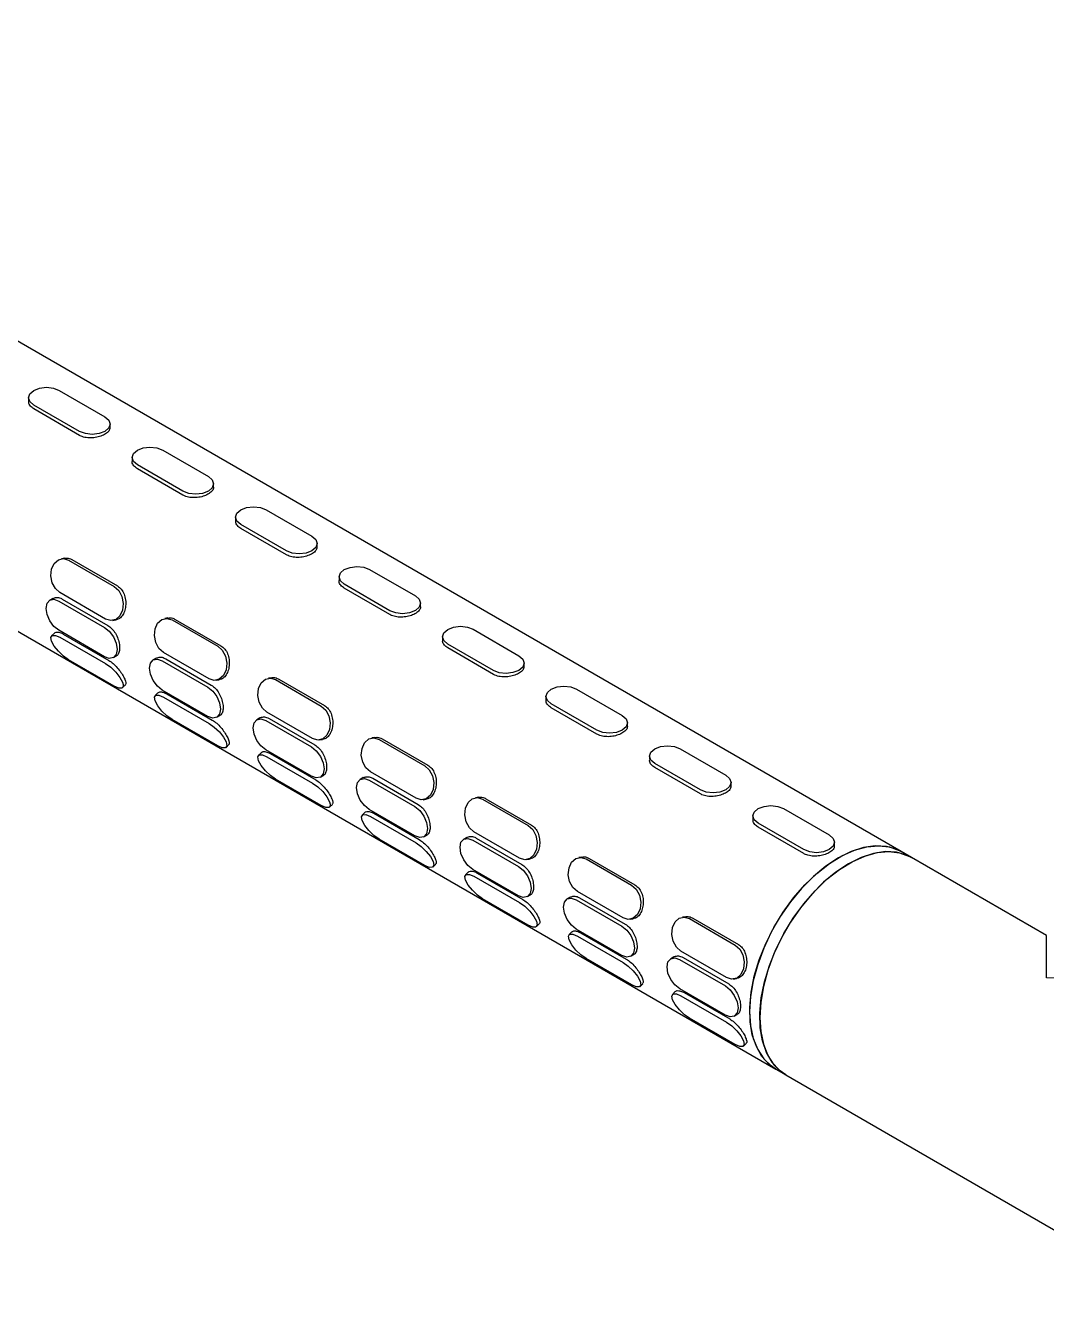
# Model space of a CAD drawing. Extents: x 0 to 2170, y 0 to 1590.
# Drawn here: x 1480.2 to 1622.5, y 673 to 851.1 of the extents above; entities that cross this region are included whole.
import ezdxf

# ---------------------------------------------------------------- set-up
doc = ezdxf.new("R2010")
doc.units = 0
doc.header["$LTSCALE"] = 10
doc.header["$MEASUREMENT"] = 0
doc.layers.get('0').update_dxf_attribs({"linetype": 'CONTINUOUS'})

msp = doc.modelspace()

# ---------------------------------------------------------------- linework, layer by layer
at = {"color": 7, "linetype": 'Continuous', "lineweight": 25}
for p, q in [((1602.28, 736.01), (1402.87, 851.12)), ((1385.37, 820.81), (1584.78, 705.69)), ((1484.91, 800.28), (1491.27, 796.61)), ((1480.64, 799.26), (1480.64, 798.78)), ((1487.74, 794.57), (1481.37, 798.24)), ((1487.74, 794.01), (1481.37, 797.69)), ((1492, 795.11), (1492, 795.59)), ((1495.06, 790.93), (1495.06, 790.45)), ((1499.33, 791.96), (1505.7, 788.28)), ((1502.16, 786.24), (1495.8, 789.91)), ((1502.16, 785.68), (1495.8, 789.36)), ((1506.43, 786.78), (1506.43, 787.26)), ((1513.76, 783.63), (1520.12, 779.96)), ((1509.49, 782.61), (1509.49, 782.12)), ((1516.59, 777.91), (1510.22, 781.59)), ((1516.59, 777.36), (1510.22, 781.03)), ((1520.85, 778.45), (1520.85, 778.94)), ((1485.64, 776.89), (1485.22, 776.82)), ((1486.21, 776.62), (1492.58, 772.95)), ((1486.67, 776.69), (1493.03, 773.02)), ((1528.18, 775.3), (1534.55, 771.63)), ((1523.91, 774.28), (1523.91, 773.8)), ((1531.01, 769.58), (1524.65, 773.26)), ((1484.01, 771.29), (1483.59, 771.05)), ((1491.37, 768.41), (1485.01, 772.09)), ((1485.33, 771.2), (1491.69, 767.53)), ((1531.01, 769.03), (1524.65, 772.7)), ((1484.84, 770.92), (1491.21, 767.25)), ((1535.28, 770.13), (1535.28, 770.61)), ((1492.36, 768.21), (1492.78, 768.28)), ((1500.06, 768.56), (1499.65, 768.5)), ((1500.64, 768.29), (1507, 764.62)), ((1501.09, 768.36), (1507.45, 764.69)), ((1484.23, 766.45), (1483.85, 766.07)), ((1491.21, 763.17), (1484.85, 766.84)), ((1485.01, 765.87), (1491.37, 762.2)), ((1485.46, 766.32), (1491.83, 762.65)), ((1538.34, 765.95), (1538.34, 765.47)), ((1542.61, 766.98), (1548.97, 763.3)), ((1545.44, 761.26), (1539.07, 764.93)), ((1545.44, 760.7), (1539.07, 764.38)), ((1492.59, 759.06), (1486.22, 762.74)), ((1492.46, 763.05), (1492.88, 763.29)), ((1498.44, 762.96), (1498.02, 762.72)), ((1499.27, 762.6), (1505.63, 758.92)), ((1505.8, 760.08), (1499.43, 763.76)), ((1499.75, 762.88), (1506.11, 759.2)), ((1549.7, 761.8), (1549.7, 762.28)), ((1493.75, 758.86), (1494.13, 759.24)), ((1506.79, 759.88), (1507.21, 759.95)), ((1514.49, 760.23), (1514.07, 760.17)), ((1515.06, 759.97), (1521.43, 756.29)), ((1515.52, 760.04), (1521.88, 756.36)), ((1557.03, 758.65), (1563.4, 754.97)), ((1498.65, 758.12), (1498.28, 757.74)), ((1505.64, 754.84), (1499.27, 758.52)), ((1499.44, 757.54), (1505.8, 753.87)), ((1499.89, 757.99), (1506.25, 754.32)), ((1552.76, 757.62), (1552.76, 757.14)), ((1520.22, 751.76), (1513.86, 755.43)), ((1559.86, 752.93), (1553.5, 756.6)), ((1559.86, 752.38), (1553.5, 756.05)), ((1507.01, 750.73), (1500.65, 754.41)), ((1506.89, 754.72), (1507.3, 754.96)), ((1512.86, 754.63), (1512.44, 754.39)), ((1513.69, 754.27), (1520.06, 750.6)), ((1514.18, 754.55), (1520.54, 750.87)), ((1564.13, 753.47), (1564.13, 753.95)), ((1521.21, 751.56), (1521.63, 751.62)), ((1528.91, 751.91), (1528.5, 751.84)), ((1529.49, 751.64), (1535.85, 747.96)), ((1529.94, 751.71), (1536.3, 748.04)), ((1508.17, 750.53), (1508.55, 750.91)), ((1513.08, 749.79), (1512.7, 749.42)), ((1520.06, 746.52), (1513.7, 750.19)), ((1571.46, 750.32), (1577.82, 746.65)), ((1513.86, 749.22), (1520.22, 745.54)), ((1514.31, 749.67), (1520.68, 745.99)), ((1567.19, 749.3), (1567.19, 748.82)), ((1574.29, 744.6), (1567.92, 748.28)), ((1521.31, 746.39), (1521.73, 746.63)), ((1527.29, 746.31), (1526.87, 746.07)), ((1534.65, 743.43), (1528.28, 747.1)), ((1528.6, 746.22), (1534.96, 742.55)), ((1574.29, 744.05), (1567.92, 747.72)), ((1521.44, 742.41), (1515.07, 746.08)), ((1528.12, 745.94), (1534.48, 742.27)), ((1578.55, 745.14), (1578.55, 745.63)), ((1535.64, 743.23), (1536.06, 743.29)), ((1543.34, 743.58), (1542.92, 743.51)), ((1543.91, 743.31), (1550.28, 739.64)), ((1544.37, 743.38), (1550.73, 739.71)), ((1522.6, 742.21), (1522.98, 742.58)), ((1527.5, 741.47), (1527.13, 741.09)), ((1534.49, 738.19), (1528.12, 741.86)), ((1528.29, 740.89), (1534.65, 737.22)), ((1528.74, 741.34), (1535.1, 737.67)), ((1581.61, 740.97), (1581.61, 740.49)), ((1585.88, 741.99), (1592.25, 738.32)), ((1588.71, 736.28), (1582.35, 739.95)), ((1588.71, 735.72), (1582.35, 739.39)), ((1535.86, 734.08), (1529.5, 737.75)), ((1535.74, 738.06), (1536.15, 738.31)), ((1541.71, 737.98), (1541.29, 737.74)), ((1542.54, 737.62), (1548.91, 733.94)), ((1549.07, 735.1), (1542.71, 738.78)), ((1543.02, 737.89), (1549.39, 734.22)), ((1592.98, 736.82), (1592.98, 737.3)), ((1603.69, 735.19), (1602.28, 736.01)), ((1537.02, 733.88), (1537.4, 734.26)), ((1550.06, 734.9), (1550.48, 734.97)), ((1557.76, 735.25), (1557.35, 735.19)), ((1558.34, 734.98), (1564.7, 731.31)), ((1558.79, 735.05), (1565.15, 731.38)), ((1622.52, 724.32), (1603.69, 735.19)), ((1541.93, 733.14), (1541.55, 732.76)), ((1548.91, 729.86), (1542.55, 733.53)), ((1542.71, 732.56), (1549.07, 728.89)), ((1543.16, 733.01), (1549.53, 729.34)), ((1563.5, 726.78), (1557.13, 730.45)), ((1550.29, 725.75), (1543.92, 729.43)), ((1550.16, 729.74), (1550.58, 729.98)), ((1556.14, 729.65), (1555.72, 729.41)), ((1556.97, 729.29), (1563.33, 725.61)), ((1557.45, 729.57), (1563.81, 725.89)), ((1564.49, 726.57), (1564.91, 726.64)), ((1572.19, 726.92), (1571.77, 726.86)), ((1572.76, 726.66), (1579.13, 722.98)), ((1573.22, 726.73), (1579.58, 723.05)), ((1551.45, 725.55), (1551.83, 725.93)), ((1556.35, 724.81), (1555.98, 724.44)), ((1563.34, 721.53), (1556.97, 725.21)), ((1557.14, 724.23), (1563.5, 720.56)), ((1557.59, 724.68), (1563.95, 721.01)), ((1622.52, 718.4), (1622.52, 724.32)), ((1564.59, 721.41), (1565, 721.65)), ((1570.56, 721.33), (1570.14, 721.08)), ((1577.92, 718.45), (1571.56, 722.12)), ((1571.87, 721.24), (1578.24, 717.56)), ((1564.71, 717.42), (1558.35, 721.1)), ((1571.39, 720.96), (1577.76, 717.29)), ((1578.91, 718.25), (1579.33, 718.31)), ((1565.87, 717.22), (1566.25, 717.6)), ((1570.78, 716.49), (1570.4, 716.11)), ((1577.76, 713.21), (1571.4, 716.88)), ((1571.56, 715.91), (1577.92, 712.23)), ((1572.01, 716.36), (1578.38, 712.68)), ((1579.14, 709.1), (1572.77, 712.77)), ((1579.01, 713.08), (1579.43, 713.32)), ((1580.3, 708.9), (1580.68, 709.27)), ((1584.78, 705.69), (1586.19, 704.88)), ((1586.19, 704.88), (1641.35, 673.04))]:
    msp.add_line(p, q, dxfattribs=at)
at = {"color": 7, "linetype": 'Continuous', "lineweight": 25, "flags": 128}
for points in [[(1481.37, 798.24), (1480.83, 798.71), (1480.64, 799.26), (1480.83, 799.81), (1481.37, 800.28), (1482.18, 800.6), (1483.14, 800.71), (1484.1, 800.6), (1484.91, 800.28)], [(1491.27, 796.61), (1491.81, 796.14), (1492, 795.59), (1491.81, 795.04), (1491.27, 794.57), (1490.46, 794.25), (1489.5, 794.14), (1488.55, 794.25), (1487.74, 794.57)], [(1495.8, 789.91), (1495.25, 790.38), (1495.06, 790.93), (1495.25, 791.49), (1495.8, 791.96), (1496.61, 792.27), (1497.56, 792.38), (1498.52, 792.27), (1499.33, 791.96)], [(1505.7, 788.28), (1506.24, 787.82), (1506.43, 787.26), (1506.24, 786.71), (1505.7, 786.24), (1504.88, 785.93), (1503.93, 785.82), (1502.97, 785.93), (1502.16, 786.24)], [(1510.22, 781.59), (1509.68, 782.05), (1509.49, 782.61), (1509.68, 783.16), (1510.22, 783.63), (1511.03, 783.94), (1511.99, 784.05), (1512.95, 783.94), (1513.76, 783.63)], [(1520.12, 779.96), (1520.66, 779.49), (1520.85, 778.94), (1520.66, 778.38), (1520.12, 777.91), (1519.31, 777.6), (1518.35, 777.49), (1517.4, 777.6), (1516.59, 777.91)], [(1485.01, 772.09), (1484.38, 772.65), (1483.93, 773.47), (1483.75, 774.43), (1483.84, 775.37), (1484.21, 776.16), (1484.79, 776.68), (1485.49, 776.84), (1486.21, 776.62)], [(1524.65, 773.26), (1524.1, 773.73), (1523.91, 774.28), (1524.1, 774.83), (1524.65, 775.3), (1525.46, 775.61), (1526.41, 775.72), (1527.37, 775.62), (1528.18, 775.3)], [(1492.58, 772.95), (1493.21, 772.38), (1493.65, 771.56), (1493.84, 770.6), (1493.74, 769.66), (1493.38, 768.87), (1492.8, 768.35), (1492.09, 768.19), (1491.37, 768.41)], [(1484.85, 766.84), (1484.17, 767.39), (1483.6, 768.16), (1483.21, 769.05), (1483.08, 769.9), (1483.21, 770.61), (1483.59, 771.05), (1484.17, 771.16), (1484.84, 770.92)], [(1534.55, 771.63), (1535.09, 771.16), (1535.28, 770.61), (1535.09, 770.06), (1534.55, 769.59), (1533.73, 769.27), (1532.78, 769.16), (1531.82, 769.27), (1531.01, 769.58)], [(1499.43, 763.76), (1498.8, 764.32), (1498.36, 765.14), (1498.17, 766.1), (1498.27, 767.05), (1498.63, 767.84), (1499.21, 768.35), (1499.92, 768.51), (1500.64, 768.29)], [(1486.22, 762.74), (1485.5, 763.25), (1484.8, 763.92), (1484.22, 764.65), (1483.85, 765.32), (1483.75, 765.85), (1483.94, 766.13), (1484.38, 766.14), (1485.01, 765.87)], [(1491.21, 767.25), (1491.89, 766.71), (1492.46, 765.93), (1492.84, 765.05), (1492.98, 764.19), (1492.84, 763.49), (1492.46, 763.05), (1491.89, 762.93), (1491.21, 763.17)], [(1539.07, 764.93), (1538.53, 765.4), (1538.34, 765.95), (1538.53, 766.5), (1539.07, 766.97), (1539.88, 767.29), (1540.84, 767.4), (1541.8, 767.29), (1542.61, 766.98)], [(1507, 764.62), (1507.63, 764.06), (1508.08, 763.23), (1508.26, 762.28), (1508.17, 761.33), (1507.8, 760.54), (1507.22, 760.03), (1506.52, 759.87), (1505.8, 760.08)], [(1491.37, 762.2), (1492.1, 761.69), (1492.8, 761.02), (1493.38, 760.29), (1493.75, 759.61), (1493.85, 759.09), (1493.66, 758.8), (1493.22, 758.79), (1492.59, 759.06)], [(1499.27, 758.52), (1498.6, 759.06), (1498.02, 759.84), (1497.64, 760.72), (1497.5, 761.58), (1497.64, 762.28), (1498.02, 762.72), (1498.59, 762.83), (1499.27, 762.6)], [(1548.97, 763.3), (1549.51, 762.83), (1549.7, 762.28), (1549.51, 761.73), (1548.97, 761.26), (1548.16, 760.95), (1547.2, 760.84), (1546.25, 760.94), (1545.44, 761.26)], [(1505.63, 758.92), (1506.31, 758.38), (1506.88, 757.6), (1507.27, 756.72), (1507.4, 755.86), (1507.27, 755.16), (1506.89, 754.72), (1506.31, 754.61), (1505.64, 754.84)], [(1513.86, 755.43), (1513.23, 755.99), (1512.78, 756.82), (1512.6, 757.77), (1512.69, 758.72), (1513.06, 759.51), (1513.64, 760.02), (1514.34, 760.18), (1515.06, 759.97)], [(1553.5, 756.6), (1552.95, 757.07), (1552.76, 757.62), (1552.95, 758.18), (1553.5, 758.65), (1554.31, 758.96), (1555.26, 759.07), (1556.22, 758.96), (1557.03, 758.65)], [(1500.65, 754.41), (1499.93, 754.92), (1499.22, 755.59), (1498.64, 756.32), (1498.27, 757), (1498.18, 757.52), (1498.36, 757.81), (1498.81, 757.81), (1499.44, 757.54)], [(1521.43, 756.29), (1522.06, 755.73), (1522.5, 754.91), (1522.69, 753.95), (1522.59, 753), (1522.23, 752.21), (1521.65, 751.7), (1520.94, 751.54), (1520.22, 751.76)], [(1505.8, 753.87), (1506.52, 753.36), (1507.23, 752.69), (1507.81, 751.96), (1508.17, 751.28), (1508.27, 750.76), (1508.08, 750.47), (1507.64, 750.46), (1507.01, 750.73)], [(1513.7, 750.19), (1513.02, 750.73), (1512.45, 751.51), (1512.06, 752.39), (1511.93, 753.25), (1512.06, 753.95), (1512.44, 754.39), (1513.02, 754.51), (1513.69, 754.27)], [(1563.4, 754.97), (1563.94, 754.51), (1564.13, 753.95), (1563.94, 753.4), (1563.4, 752.93), (1562.58, 752.62), (1561.63, 752.51), (1560.67, 752.62), (1559.86, 752.93)], [(1528.28, 747.1), (1527.65, 747.67), (1527.21, 748.49), (1527.02, 749.45), (1527.12, 750.39), (1527.48, 751.18), (1528.06, 751.7), (1528.77, 751.86), (1529.49, 751.64)], [(1520.06, 750.6), (1520.74, 750.05), (1521.31, 749.28), (1521.69, 748.39), (1521.83, 747.54), (1521.69, 746.83), (1521.31, 746.39), (1520.74, 746.28), (1520.06, 746.52)], [(1567.92, 748.28), (1567.38, 748.74), (1567.19, 749.3), (1567.38, 749.85), (1567.92, 750.32), (1568.73, 750.63), (1569.69, 750.74), (1570.65, 750.63), (1571.46, 750.32)], [(1515.07, 746.08), (1514.35, 746.59), (1513.65, 747.26), (1513.07, 747.99), (1512.7, 748.67), (1512.6, 749.19), (1512.79, 749.48), (1513.23, 749.49), (1513.86, 749.22)], [(1535.85, 747.96), (1536.48, 747.4), (1536.93, 746.58), (1537.11, 745.62), (1537.02, 744.68), (1536.65, 743.89), (1536.07, 743.37), (1535.37, 743.21), (1534.65, 743.43)], [(1528.12, 741.86), (1527.45, 742.41), (1526.87, 743.18), (1526.49, 744.06), (1526.35, 744.92), (1526.49, 745.63), (1526.87, 746.07), (1527.44, 746.18), (1528.12, 745.94)], [(1577.82, 746.65), (1578.36, 746.18), (1578.55, 745.63), (1578.36, 745.07), (1577.82, 744.6), (1577.01, 744.29), (1576.05, 744.18), (1575.1, 744.29), (1574.29, 744.6)], [(1520.22, 745.54), (1520.95, 745.03), (1521.65, 744.36), (1522.23, 743.63), (1522.6, 742.95), (1522.7, 742.43), (1522.51, 742.14), (1522.07, 742.14), (1521.44, 742.41)], [(1542.71, 738.78), (1542.08, 739.34), (1541.63, 740.16), (1541.45, 741.12), (1541.54, 742.06), (1541.91, 742.85), (1542.49, 743.37), (1543.19, 743.53), (1543.91, 743.31)], [(1529.5, 737.75), (1528.77, 738.26), (1528.07, 738.93), (1527.49, 739.66), (1527.12, 740.34), (1527.03, 740.86), (1527.21, 741.15), (1527.66, 741.16), (1528.29, 740.89)], [(1534.48, 742.27), (1535.16, 741.72), (1535.73, 740.95), (1536.12, 740.07), (1536.25, 739.21), (1536.12, 738.5), (1535.74, 738.06), (1535.16, 737.95), (1534.49, 738.19)], [(1582.35, 739.95), (1581.8, 740.42), (1581.61, 740.97), (1581.8, 741.52), (1582.35, 741.99), (1583.16, 742.31), (1584.11, 742.42), (1585.07, 742.31), (1585.88, 741.99)], [(1550.28, 739.64), (1550.91, 739.07), (1551.35, 738.25), (1551.54, 737.29), (1551.44, 736.35), (1551.08, 735.56), (1550.5, 735.05), (1549.79, 734.88), (1549.07, 735.1)], [(1542.55, 733.53), (1541.87, 734.08), (1541.3, 734.85), (1540.91, 735.74), (1540.78, 736.6), (1540.91, 737.3), (1541.29, 737.74), (1541.87, 737.85), (1542.54, 737.62)], [(1592.25, 738.32), (1592.79, 737.85), (1592.98, 737.3), (1592.79, 736.75), (1592.25, 736.28), (1591.43, 735.96), (1590.48, 735.85), (1589.52, 735.96), (1588.71, 736.28)], [(1534.65, 737.22), (1535.37, 736.71), (1536.08, 736.03), (1536.66, 735.3), (1537.02, 734.63), (1537.12, 734.1), (1536.93, 733.82), (1536.49, 733.81), (1535.86, 734.08)], [(1602.28, 736.01), (1601.62, 736.33), (1600.21, 736.73), (1598.66, 736.82), (1597.01, 736.57), (1595.28, 736.01), (1593.52, 735.13), (1591.76, 733.97), (1590.03, 732.54), (1588.38, 730.87), (1586.83, 729), (1585.42, 726.96), (1584.17, 724.8), (1583.11, 722.55), (1582.27, 720.28), (1581.65, 718.01), (1581.28, 715.8), (1581.15, 713.7)], [(1584.78, 705.69), (1583.86, 706.35), (1582.86, 707.45), (1582.08, 708.83), (1581.52, 710.45), (1581.22, 712.28), (1581.16, 714.28), (1581.36, 716.42), (1581.8, 718.65), (1582.49, 720.93), (1583.39, 723.2), (1584.51, 725.43), (1585.81, 727.56), (1587.26, 729.55), (1588.84, 731.37), (1590.52, 732.97), (1592.26, 734.33), (1594.02, 735.41), (1595.78, 736.2), (1597.49, 736.67), (1599.12, 736.83), (1600.63, 736.65), (1602, 736.16), (1602.28, 736.01)], [(1586.19, 704.88), (1585.27, 705.53), (1584.27, 706.64), (1583.49, 708.01), (1582.94, 709.63), (1582.63, 711.46), (1582.58, 713.47), (1582.77, 715.61), (1583.22, 717.84), (1583.9, 720.11), (1584.81, 722.38), (1585.92, 724.61), (1587.22, 726.74), (1588.68, 728.74), (1590.26, 730.55), (1591.93, 732.16), (1593.67, 733.52), (1595.44, 734.6), (1597.19, 735.38), (1598.9, 735.86), (1600.53, 736.01), (1602.04, 735.84), (1603.41, 735.34), (1603.69, 735.19)], [(1603.69, 735.19), (1603.05, 735.51), (1601.63, 735.92), (1600.08, 736), (1598.43, 735.76), (1596.7, 735.19), (1594.94, 734.32)], [(1548.91, 733.94), (1549.59, 733.4), (1550.16, 732.62), (1550.54, 731.74), (1550.68, 730.88), (1550.54, 730.18), (1550.16, 729.74), (1549.59, 729.63), (1548.91, 729.86)], [(1557.13, 730.45), (1556.5, 731.01), (1556.06, 731.83), (1555.87, 732.79), (1555.97, 733.74), (1556.33, 734.53), (1556.91, 735.04), (1557.62, 735.2), (1558.34, 734.98)], [(1594.94, 734.32), (1593.18, 733.16), (1591.46, 731.73), (1589.8, 730.06), (1588.25, 728.19), (1586.84, 726.15), (1585.59, 723.99), (1584.53, 721.75), (1583.69, 719.47), (1583.07, 717.21), (1582.69, 715), (1582.57, 712.89), (1582.69, 710.93), (1583.07, 709.15), (1583.69, 707.6), (1584.53, 706.3), (1585.59, 705.28), (1586.19, 704.88)], [(1543.92, 729.43), (1543.2, 729.94), (1542.5, 730.61), (1541.92, 731.34), (1541.55, 732.01), (1541.45, 732.54), (1541.64, 732.82), (1542.08, 732.83), (1542.71, 732.56)], [(1564.7, 731.31), (1565.33, 730.75), (1565.78, 729.92), (1565.96, 728.97), (1565.87, 728.02), (1565.5, 727.23), (1564.92, 726.72), (1564.22, 726.56), (1563.5, 726.78)], [(1549.07, 728.89), (1549.8, 728.38), (1550.5, 727.71), (1551.08, 726.98), (1551.45, 726.3), (1551.55, 725.78), (1551.36, 725.49), (1550.92, 725.48), (1550.29, 725.75)], [(1556.97, 725.21), (1556.3, 725.75), (1555.72, 726.53), (1555.34, 727.41), (1555.2, 728.27), (1555.34, 728.97), (1555.72, 729.41), (1556.29, 729.52), (1556.97, 729.29)], [(1571.56, 722.12), (1570.93, 722.69), (1570.48, 723.51), (1570.3, 724.46), (1570.39, 725.41), (1570.76, 726.2), (1571.34, 726.71), (1572.04, 726.87), (1572.76, 726.66)], [(1563.33, 725.61), (1564.01, 725.07), (1564.58, 724.3), (1564.97, 723.41), (1565.1, 722.55), (1564.97, 721.85), (1564.59, 721.41), (1564.01, 721.3), (1563.34, 721.53)], [(1558.35, 721.1), (1557.62, 721.61), (1556.92, 722.28), (1556.34, 723.01), (1555.97, 723.69), (1555.88, 724.21), (1556.06, 724.5), (1556.51, 724.51), (1557.14, 724.23)], [(1579.13, 722.98), (1579.76, 722.42), (1580.2, 721.6), (1580.39, 720.64), (1580.29, 719.69), (1579.93, 718.9), (1579.35, 718.39), (1578.64, 718.23), (1577.92, 718.45)], [(1563.5, 720.56), (1564.22, 720.05), (1564.93, 719.38), (1565.51, 718.65), (1565.87, 717.97), (1565.97, 717.45), (1565.78, 717.16), (1565.34, 717.15), (1564.71, 717.42)], [(1571.4, 716.88), (1570.72, 717.43), (1570.15, 718.2), (1569.76, 719.08), (1569.63, 719.94), (1569.76, 720.64), (1570.14, 721.08), (1570.72, 721.2), (1571.39, 720.96)], [(1572.77, 712.77), (1572.05, 713.28), (1571.35, 713.95), (1570.77, 714.68), (1570.4, 715.36), (1570.3, 715.88), (1570.49, 716.17), (1570.93, 716.18), (1571.56, 715.91)], [(1577.76, 717.29), (1578.44, 716.74), (1579.01, 715.97), (1579.39, 715.08), (1579.53, 714.23), (1579.39, 713.52), (1579.01, 713.08), (1578.44, 712.97), (1577.76, 713.21)], [(1581.15, 713.7), (1581.28, 711.74), (1581.66, 709.96), (1582.28, 708.41), (1583.12, 707.11), (1584.18, 706.09), (1584.78, 705.69)], [(1577.92, 712.23), (1578.65, 711.72), (1579.35, 711.05), (1579.93, 710.32), (1580.3, 709.64), (1580.4, 709.12), (1580.21, 708.83), (1579.77, 708.83), (1579.14, 709.1)]]:
    msp.add_lwpolyline(points, dxfattribs=at)
at = {"color": 7, "linetype": 'Continuous', "lineweight": 25}
msp.add_ellipse((1622.52, 704.11), major_axis=(24.75, 0), ratio=0.577382, start_param=0.785479, end_param=1.570796, dxfattribs=at)
for points, knots in [([(1481.37, 797.69), (1481.2, 797.81), (1480.85, 798.07), (1480.63, 798.48), (1480.66, 798.72), (1480.67, 798.78)], [0, 0, 0, 0, 0.426878, 0.85365, 1, 1, 1, 1]), ([(1491.97, 795.11), (1491.97, 795.01), (1491.97, 794.77), (1491.66, 794.4), (1491.1, 794.04), (1490.35, 793.77), (1489.52, 793.64), (1488.67, 793.67), (1488.08, 793.83), (1487.81, 793.97), (1487.74, 794.01)], [0, 0, 0, 0, 0.094276, 0.237886, 0.38051, 0.522105, 0.6642, 0.807559, 0.950998, 1, 1, 1, 1]), ([(1495.8, 789.36), (1495.62, 789.49), (1495.27, 789.74), (1495.05, 790.15), (1495.09, 790.39), (1495.1, 790.45)], [0, 0, 0, 0, 0.426878, 0.85365, 1, 1, 1, 1]), ([(1506.4, 786.78), (1506.4, 786.69), (1506.4, 786.44), (1506.08, 786.07), (1505.52, 785.71), (1504.78, 785.44), (1503.94, 785.31), (1503.1, 785.34), (1502.51, 785.5), (1502.23, 785.65), (1502.16, 785.68)], [0, 0, 0, 0, 0.094276, 0.237886, 0.38051, 0.522105, 0.6642, 0.807559, 0.950998, 1, 1, 1, 1]), ([(1510.22, 781.03), (1510.05, 781.16), (1509.7, 781.42), (1509.48, 781.83), (1509.51, 782.06), (1509.52, 782.12)], [0, 0, 0, 0, 0.426878, 0.85365, 1, 1, 1, 1]), ([(1520.82, 778.46), (1520.82, 778.36), (1520.82, 778.12), (1520.51, 777.74), (1519.95, 777.38), (1519.2, 777.12), (1518.37, 776.98), (1517.52, 777.01), (1516.93, 777.17), (1516.66, 777.32), (1516.59, 777.36)], [0, 0, 0, 0, 0.094276, 0.237886, 0.38051, 0.522105, 0.6642, 0.807559, 0.950998, 1, 1, 1, 1]), ([(1485.65, 776.86), (1485.7, 776.88), (1485.96, 776.96), (1486.33, 776.87), (1486.6, 776.73), (1486.67, 776.69)], [0, 0, 0, 0, 0.158738, 0.785787, 1, 1, 1, 1]), ([(1493.03, 773.02), (1493.22, 772.88), (1493.59, 772.6), (1493.98, 771.9), (1494.19, 771.09), (1494.2, 770.24), (1494.03, 769.44), (1493.68, 768.81), (1493.26, 768.39), (1492.92, 768.33), (1492.78, 768.3)], [0, 0, 0, 0, 0.128712, 0.257392, 0.3869, 0.516961, 0.646129, 0.774364, 0.903053, 1, 1, 1, 1]), ([(1524.65, 772.7), (1524.47, 772.83), (1524.12, 773.09), (1523.9, 773.5), (1523.94, 773.74), (1523.95, 773.8)], [0, 0, 0, 0, 0.426878, 0.85365, 1, 1, 1, 1]), ([(1484.01, 771.29), (1484.18, 771.35), (1484.51, 771.48), (1484.99, 771.38), (1485.26, 771.24), (1485.33, 771.2)], [0, 0, 0, 0, 0.423007, 0.853078, 1, 1, 1, 1]), ([(1535.25, 770.13), (1535.25, 770.03), (1535.25, 769.79), (1534.93, 769.42), (1534.37, 769.05), (1533.63, 768.79), (1532.79, 768.65), (1531.95, 768.69), (1531.36, 768.85), (1531.08, 768.99), (1531.01, 769.03)], [0, 0, 0, 0, 0.094276, 0.237886, 0.38051, 0.522105, 0.6642, 0.807559, 0.950998, 1, 1, 1, 1]), ([(1500.07, 768.54), (1500.12, 768.55), (1500.39, 768.63), (1500.75, 768.54), (1501.02, 768.4), (1501.09, 768.36)], [0, 0, 0, 0, 0.158738, 0.785787, 1, 1, 1, 1]), ([(1484.25, 766.43), (1484.27, 766.46), (1484.36, 766.59), (1484.71, 766.62), (1485.13, 766.5), (1485.39, 766.36), (1485.46, 766.32)], [0, 0, 0, 0, 0.128923, 0.500801, 0.872887, 1, 1, 1, 1]), ([(1491.69, 767.53), (1491.88, 767.39), (1492.27, 767.11), (1492.76, 766.44), (1493.12, 765.67), (1493.32, 764.87), (1493.35, 764.15), (1493.2, 763.61), (1493.03, 763.32), (1492.88, 763.29), (1492.88, 763.29)], [0, 0, 0, 0, 0.142205, 0.284375, 0.42746, 0.571156, 0.713864, 0.855543, 0.997723, 1, 1, 1, 1]), ([(1507.45, 764.69), (1507.64, 764.55), (1508.02, 764.27), (1508.41, 763.58), (1508.62, 762.77), (1508.63, 761.91), (1508.45, 761.11), (1508.11, 760.48), (1507.68, 760.07), (1507.35, 760), (1507.2, 759.98)], [0, 0, 0, 0, 0.128712, 0.257392, 0.3869003, 0.5169612, 0.6461287, 0.774364, 0.9030527, 1, 1, 1, 1]), ([(1539.07, 764.38), (1538.9, 764.5), (1538.55, 764.76), (1538.33, 765.17), (1538.36, 765.41), (1538.37, 765.47)], [0, 0, 0, 0, 0.426878, 0.85365, 1, 1, 1, 1]), ([(1491.83, 762.65), (1492.03, 762.51), (1492.43, 762.25), (1493.02, 761.64), (1493.54, 760.97), (1493.93, 760.31), (1494.16, 759.75), (1494.23, 759.38), (1494.14, 759.29), (1494.1, 759.26)], [0, 0, 0, 0, 0.1500066, 0.2999759, 0.4509106, 0.6024892, 0.7530268, 0.9024778, 1, 1, 1, 1]), ([(1498.44, 762.96), (1498.6, 763.03), (1498.94, 763.16), (1499.41, 763.05), (1499.68, 762.91), (1499.75, 762.88)], [0, 0, 0, 0, 0.423007, 0.853078, 1, 1, 1, 1]), ([(1549.67, 761.8), (1549.67, 761.7), (1549.67, 761.46), (1549.36, 761.09), (1548.8, 760.73), (1548.05, 760.46), (1547.22, 760.33), (1546.37, 760.36), (1545.78, 760.52), (1545.51, 760.67), (1545.44, 760.7)], [0, 0, 0, 0, 0.094276, 0.237886, 0.38051, 0.522105, 0.6642, 0.807559, 0.950998, 1, 1, 1, 1]), ([(1506.11, 759.2), (1506.31, 759.06), (1506.7, 758.79), (1507.19, 758.11), (1507.54, 757.34), (1507.74, 756.54), (1507.78, 755.82), (1507.62, 755.28), (1507.45, 754.99), (1507.3, 754.96), (1507.3, 754.96)], [0, 0, 0, 0, 0.142205, 0.284375, 0.42746, 0.571156, 0.713864, 0.855543, 0.997723, 1, 1, 1, 1]), ([(1514.5, 760.21), (1514.55, 760.22), (1514.81, 760.31), (1515.18, 760.21), (1515.45, 760.07), (1515.52, 760.04)], [0, 0, 0, 0, 0.158738, 0.7857869, 1, 1, 1, 1]), ([(1498.68, 758.1), (1498.7, 758.13), (1498.78, 758.27), (1499.14, 758.29), (1499.55, 758.18), (1499.82, 758.03), (1499.89, 757.99)], [0, 0, 0, 0, 0.128923, 0.500801, 0.872887, 1, 1, 1, 1]), ([(1553.5, 756.05), (1553.32, 756.18), (1552.97, 756.43), (1552.75, 756.84), (1552.79, 757.08), (1552.8, 757.14)], [0, 0, 0, 0, 0.426878, 0.85365, 1, 1, 1, 1]), ([(1521.88, 756.36), (1522.07, 756.22), (1522.44, 755.95), (1522.83, 755.25), (1523.04, 754.44), (1523.05, 753.58), (1522.88, 752.79), (1522.53, 752.15), (1522.11, 751.74), (1521.77, 751.68), (1521.63, 751.65)], [0, 0, 0, 0, 0.128712, 0.257392, 0.3869, 0.516961, 0.646129, 0.774364, 0.903053, 1, 1, 1, 1]), ([(1506.25, 754.32), (1506.45, 754.19), (1506.86, 753.92), (1507.45, 753.31), (1507.96, 752.64), (1508.36, 751.98), (1508.59, 751.43), (1508.66, 751.06), (1508.56, 750.97), (1508.53, 750.93)], [0, 0, 0, 0, 0.1500066, 0.2999759, 0.4509106, 0.6024892, 0.7530268, 0.9024778, 1, 1, 1, 1]), ([(1512.86, 754.63), (1513.03, 754.7), (1513.36, 754.83), (1513.84, 754.73), (1514.11, 754.58), (1514.18, 754.55)], [0, 0, 0, 0, 0.423007, 0.853078, 1, 1, 1, 1]), ([(1564.1, 753.47), (1564.1, 753.38), (1564.1, 753.13), (1563.78, 752.76), (1563.22, 752.4), (1562.48, 752.13), (1561.64, 752), (1560.8, 752.03), (1560.21, 752.19), (1559.93, 752.34), (1559.86, 752.38)], [0, 0, 0, 0, 0.094276, 0.237886, 0.38051, 0.522105, 0.6642, 0.807559, 0.950998, 1, 1, 1, 1]), ([(1528.92, 751.88), (1528.97, 751.9), (1529.24, 751.98), (1529.6, 751.88), (1529.87, 751.74), (1529.94, 751.71)], [0, 0, 0, 0, 0.158738, 0.785787, 1, 1, 1, 1]), ([(1513.1, 749.77), (1513.12, 749.81), (1513.21, 749.94), (1513.56, 749.96), (1513.98, 749.85), (1514.24, 749.7), (1514.31, 749.67)], [0, 0, 0, 0, 0.128923, 0.500801, 0.872887, 1, 1, 1, 1]), ([(1520.54, 750.87), (1520.73, 750.74), (1521.12, 750.46), (1521.61, 749.79), (1521.97, 749.01), (1522.17, 748.22), (1522.2, 747.49), (1522.05, 746.96), (1521.88, 746.67), (1521.73, 746.63), (1521.73, 746.63)], [0, 0, 0, 0, 0.142205, 0.284375, 0.42746, 0.571156, 0.713864, 0.855543, 0.997723, 1, 1, 1, 1]), ([(1536.3, 748.04), (1536.49, 747.9), (1536.87, 747.62), (1537.26, 746.92), (1537.47, 746.11), (1537.48, 745.26), (1537.3, 744.46), (1536.96, 743.82), (1536.53, 743.41), (1536.2, 743.35), (1536.05, 743.32)], [0, 0, 0, 0, 0.128712, 0.257392, 0.3869, 0.516961, 0.646129, 0.774364, 0.903053, 1, 1, 1, 1]), ([(1567.92, 747.72), (1567.75, 747.85), (1567.4, 748.11), (1567.18, 748.52), (1567.21, 748.75), (1567.22, 748.81)], [0, 0, 0, 0, 0.426878, 0.85365, 1, 1, 1, 1]), ([(1527.29, 746.31), (1527.45, 746.37), (1527.79, 746.5), (1528.26, 746.4), (1528.53, 746.26), (1528.6, 746.22)], [0, 0, 0, 0, 0.423007, 0.853078, 1, 1, 1, 1]), ([(1520.68, 745.99), (1520.88, 745.86), (1521.28, 745.59), (1521.87, 744.98), (1522.39, 744.31), (1522.78, 743.65), (1523.01, 743.1), (1523.08, 742.73), (1522.99, 742.64), (1522.95, 742.61)], [0, 0, 0, 0, 0.150007, 0.299976, 0.450911, 0.602489, 0.753027, 0.902478, 1, 1, 1, 1]), ([(1578.52, 745.15), (1578.52, 745.05), (1578.52, 744.81), (1578.21, 744.43), (1577.65, 744.07), (1576.9, 743.81), (1576.07, 743.67), (1575.22, 743.7), (1574.63, 743.86), (1574.36, 744.01), (1574.29, 744.05)], [0, 0, 0, 0, 0.094276, 0.237886, 0.38051, 0.522105, 0.6642, 0.807559, 0.950998, 1, 1, 1, 1]), ([(1543.34, 743.55), (1543.4, 743.57), (1543.66, 743.65), (1544.03, 743.56), (1544.3, 743.42), (1544.37, 743.38)], [0, 0, 0, 0, 0.158738, 0.785787, 1, 1, 1, 1]), ([(1527.53, 741.45), (1527.55, 741.48), (1527.63, 741.61), (1527.99, 741.63), (1528.4, 741.52), (1528.67, 741.38), (1528.74, 741.34)], [0, 0, 0, 0, 0.128923, 0.500801, 0.872887, 1, 1, 1, 1]), ([(1534.96, 742.55), (1535.16, 742.41), (1535.55, 742.13), (1536.04, 741.46), (1536.39, 740.68), (1536.59, 739.89), (1536.63, 739.16), (1536.47, 738.63), (1536.3, 738.34), (1536.15, 738.31), (1536.15, 738.31)], [0, 0, 0, 0, 0.142205, 0.284375, 0.42746, 0.571156, 0.713864, 0.855543, 0.997723, 1, 1, 1, 1]), ([(1550.73, 739.71), (1550.92, 739.57), (1551.29, 739.29), (1551.68, 738.59), (1551.89, 737.78), (1551.9, 736.93), (1551.73, 736.13), (1551.38, 735.5), (1550.96, 735.08), (1550.62, 735.02), (1550.48, 734.99)], [0, 0, 0, 0, 0.128712, 0.257392, 0.3869, 0.516961, 0.646129, 0.774364, 0.903053, 1, 1, 1, 1]), ([(1582.35, 739.39), (1582.17, 739.52), (1581.82, 739.78), (1581.6, 740.19), (1581.64, 740.43), (1581.65, 740.49)], [0, 0, 0, 0, 0.426878, 0.85365, 1, 1, 1, 1]), ([(1535.1, 737.67), (1535.3, 737.53), (1535.71, 737.26), (1536.3, 736.66), (1536.81, 735.99), (1537.21, 735.32), (1537.44, 734.77), (1537.51, 734.4), (1537.41, 734.31), (1537.38, 734.28)], [0, 0, 0, 0, 0.150007, 0.299976, 0.450911, 0.602489, 0.753027, 0.902478, 1, 1, 1, 1]), ([(1541.71, 737.98), (1541.88, 738.04), (1542.21, 738.18), (1542.69, 738.07), (1542.96, 737.93), (1543.02, 737.89)], [0, 0, 0, 0, 0.423007, 0.853078, 1, 1, 1, 1]), ([(1592.95, 736.82), (1592.95, 736.72), (1592.95, 736.48), (1592.63, 736.11), (1592.07, 735.74), (1591.33, 735.48), (1590.49, 735.35), (1589.65, 735.38), (1589.06, 735.54), (1588.78, 735.68), (1588.71, 735.72)], [0, 0, 0, 0, 0.094276, 0.237886, 0.38051, 0.522105, 0.6642, 0.807559, 0.950998, 1, 1, 1, 1]), ([(1549.39, 734.22), (1549.58, 734.08), (1549.97, 733.81), (1550.46, 733.13), (1550.82, 732.36), (1551.02, 731.56), (1551.05, 730.84), (1550.9, 730.3), (1550.73, 730.01), (1550.58, 729.98), (1550.58, 729.98)], [0, 0, 0, 0, 0.1422053, 0.2843752, 0.4274603, 0.5711559, 0.7138645, 0.8555431, 0.9977226, 1, 1, 1, 1]), ([(1557.77, 735.23), (1557.82, 735.24), (1558.09, 735.32), (1558.45, 735.23), (1558.72, 735.09), (1558.79, 735.05)], [0, 0, 0, 0, 0.158738, 0.785787, 1, 1, 1, 1]), ([(1541.95, 733.12), (1541.97, 733.15), (1542.06, 733.28), (1542.41, 733.31), (1542.83, 733.19), (1543.09, 733.05), (1543.16, 733.01)], [0, 0, 0, 0, 0.128923, 0.500801, 0.872887, 1, 1, 1, 1]), ([(1565.15, 731.38), (1565.34, 731.24), (1565.72, 730.96), (1566.11, 730.27), (1566.32, 729.46), (1566.33, 728.6), (1566.15, 727.81), (1565.81, 727.17), (1565.38, 726.76), (1565.05, 726.69), (1564.9, 726.67)], [0, 0, 0, 0, 0.128712, 0.257392, 0.3869, 0.516961, 0.646129, 0.774364, 0.903053, 1, 1, 1, 1]), ([(1549.53, 729.34), (1549.73, 729.2), (1550.13, 728.94), (1550.72, 728.33), (1551.24, 727.66), (1551.63, 727), (1551.86, 726.44), (1551.93, 726.07), (1551.84, 725.99), (1551.8, 725.95)], [0, 0, 0, 0, 0.150007, 0.299976, 0.450911, 0.602489, 0.753027, 0.902478, 1, 1, 1, 1]), ([(1556.14, 729.65), (1556.3, 729.72), (1556.64, 729.85), (1557.11, 729.74), (1557.38, 729.6), (1557.45, 729.57)], [0, 0, 0, 0, 0.423007, 0.853078, 1, 1, 1, 1]), ([(1572.19, 726.9), (1572.25, 726.91), (1572.51, 727), (1572.88, 726.9), (1573.15, 726.76), (1573.22, 726.73)], [0, 0, 0, 0, 0.158738, 0.785787, 1, 1, 1, 1]), ([(1556.38, 724.79), (1556.4, 724.82), (1556.48, 724.96), (1556.84, 724.98), (1557.25, 724.87), (1557.52, 724.72), (1557.59, 724.68)], [0, 0, 0, 0, 0.128923, 0.500801, 0.872887, 1, 1, 1, 1]), ([(1563.81, 725.89), (1564.01, 725.75), (1564.4, 725.48), (1564.89, 724.8), (1565.24, 724.03), (1565.44, 723.23), (1565.48, 722.51), (1565.32, 721.97), (1565.15, 721.69), (1565, 721.65), (1565, 721.65)], [0, 0, 0, 0, 0.142205, 0.284375, 0.42746, 0.571156, 0.713864, 0.855543, 0.997723, 1, 1, 1, 1]), ([(1579.58, 723.05), (1579.77, 722.91), (1580.14, 722.64), (1580.53, 721.94), (1580.74, 721.13), (1580.75, 720.27), (1580.58, 719.48), (1580.23, 718.84), (1579.81, 718.43), (1579.47, 718.37), (1579.33, 718.34)], [0, 0, 0, 0, 0.128712, 0.257392, 0.3869, 0.516961, 0.646129, 0.774364, 0.903053, 1, 1, 1, 1]), ([(1570.56, 721.32), (1570.73, 721.39), (1571.06, 721.52), (1571.54, 721.42), (1571.81, 721.27), (1571.87, 721.24)], [0, 0, 0, 0, 0.423007, 0.853078, 1, 1, 1, 1]), ([(1563.95, 721.01), (1564.15, 720.88), (1564.56, 720.61), (1565.15, 720), (1565.66, 719.33), (1566.06, 718.67), (1566.29, 718.12), (1566.36, 717.75), (1566.26, 717.66), (1566.23, 717.62)], [0, 0, 0, 0, 0.150007, 0.299976, 0.450911, 0.602489, 0.753027, 0.902478, 1, 1, 1, 1]), ([(1570.8, 716.46), (1570.82, 716.5), (1570.91, 716.63), (1571.26, 716.65), (1571.68, 716.54), (1571.94, 716.39), (1572.01, 716.36)], [0, 0, 0, 0, 0.128923, 0.500801, 0.872887, 1, 1, 1, 1]), ([(1578.24, 717.56), (1578.43, 717.43), (1578.82, 717.15), (1579.31, 716.48), (1579.67, 715.7), (1579.87, 714.91), (1579.9, 714.18), (1579.75, 713.65), (1579.58, 713.36), (1579.43, 713.33), (1579.43, 713.33)], [0, 0, 0, 0, 0.142205, 0.284375, 0.42746, 0.571156, 0.713864, 0.855543, 0.997723, 1, 1, 1, 1]), ([(1578.38, 712.68), (1578.58, 712.55), (1578.98, 712.28), (1579.57, 711.67), (1580.09, 711), (1580.48, 710.34), (1580.71, 709.79), (1580.78, 709.42), (1580.69, 709.33), (1580.65, 709.3)], [0, 0, 0, 0, 0.150007, 0.299976, 0.450911, 0.602489, 0.753027, 0.902478, 1, 1, 1, 1])]:
    msp.add_open_spline(points, degree=3, knots=knots, dxfattribs=at)

doc.saveas('drawing.dxf')
